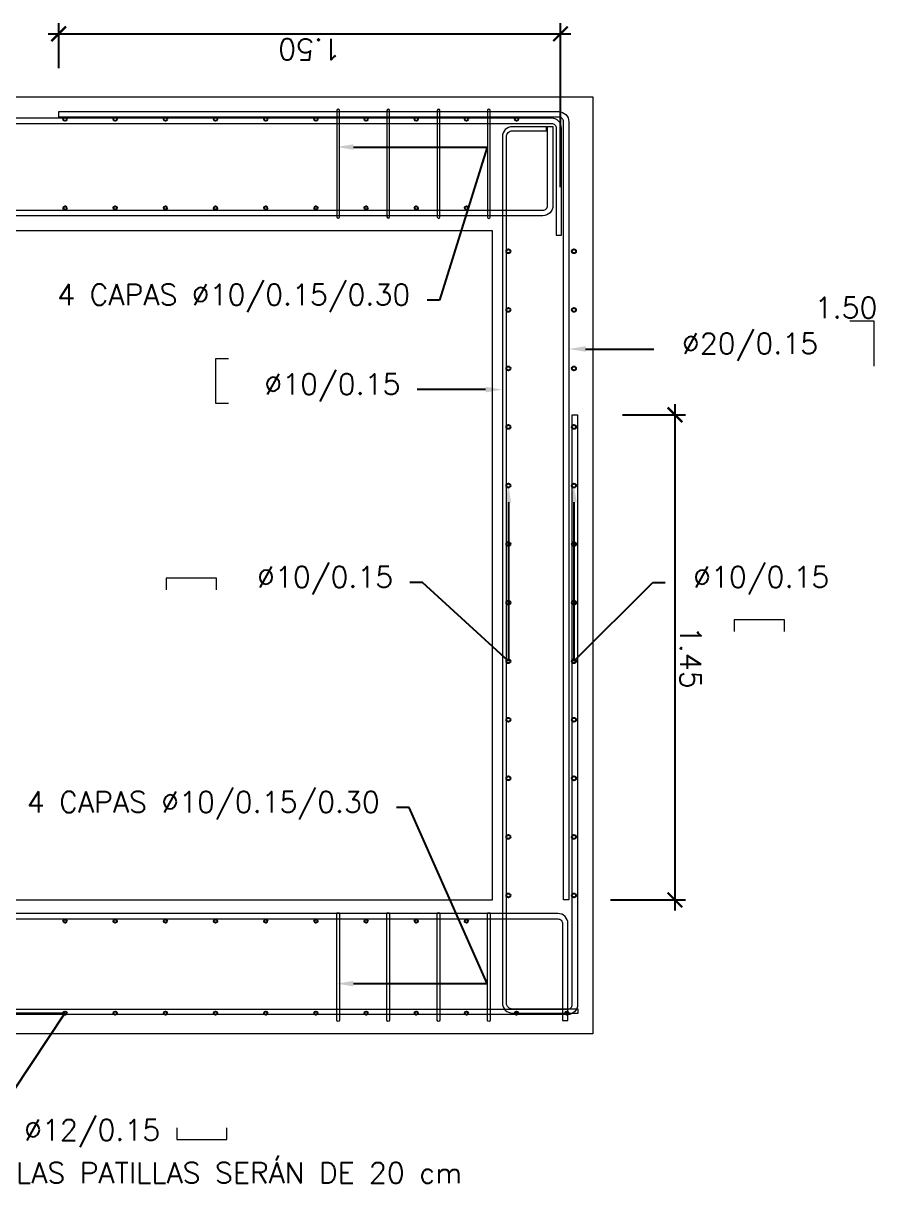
# Model space of a CAD drawing. Header units: metres. Extents: x 1291 to 1536, y 1774 to 1932.
# Drawn here: x 1360.815 to 1363.36, y 1789.729 to 1793.214 of the extents above; entities that cross this region are included whole.
import ezdxf
from ezdxf import colors
from ezdxf.entities.mleader import LeaderData, LeaderLine
from ezdxf.math import Vec2, Vec3

# ---------------------------------------------------------------- set-up
doc = ezdxf.new("R2010")
doc.units = ezdxf.units.M
doc.layers.add('Des', color=4, linetype='Continuous', lineweight=20)
doc.layers.add('YPSOM_ARMADURAS', color=164, linetype='Continuous')
doc.styles.add('YPSOM-TEXTO', font='romans.shx')
doc.styles.add('YPSOM_25', font='romans.shx', dxfattribs={"height": 0.0625})
doc.dimstyles.new('YPSOM_25', dxfattribs={"dimscale": 0.025, "dimtxt": 2.5, "dimasz": 1.75, "dimexe": 1.25, "dimexo": 5, "dimtad": 1, "dimzin": 1, "dimdsep": 46, "dimtxsty": 'YPSOM-TEXTO', "dimblk": 'ARCHTICK', "dimcen": 0, "dimdle": 1.25, "dimclrd": 1, "dimclre": 9, "dimclrt": 2, "dimadec": 0, "dimazin": 0, "dimtfac": 1, "dimtmove": 0, "dimatfit": 3, "dimfxl": 1, "dimarcsym": 0})

# ---------------------------------------------------------------- blocks, each defined once
blk = doc.blocks.new('*U142')
at = {"layer": 'YPSOM_ARMADURAS'}
blk.add_circle((0, 0), 0.005, dxfattribs=at)
blk = doc.blocks.new('*U143')
at = {"layer": 'Des', "color": 0, "linetype": 'ByBlock', "lineweight": -2, "transparency": 16777216}
for p in [(-13.4994, -7.8184), (-13.6292, -7.8936), (-13.759, -7.9688), (-13.8888, -8.0439), (-14.0186, -8.1191), (-14.1484, -8.1943), (-14.2782, -8.2695), (-14.408, -8.3446), (-14.5378, -8.4198)]:
    blk.add_blockref('*U142', p, dxfattribs=at)
blk = doc.blocks.new('*U138')
at = {"layer": 'YPSOM_ARMADURAS'}
blk.add_circle((0, 0), 0.005, dxfattribs=at)
blk = doc.blocks.new('*U139')
at = {"layer": 'Des', "color": 0, "linetype": 'ByBlock', "lineweight": -2, "transparency": 16777216}
for p in [(-13.4994, -7.8184), (-13.6292, -7.8936), (-13.759, -7.9688), (-13.8888, -8.0439), (-14.0186, -8.1191), (-14.1484, -8.1943), (-14.2782, -8.2695), (-14.408, -8.3446), (-14.5378, -8.4198), (-14.6676, -8.495), (-14.7974, -8.5702)]:
    blk.add_blockref('*U138', p, dxfattribs=at)
blk = doc.blocks.new('*U140')
at = {"layer": 'YPSOM_ARMADURAS'}
blk.add_circle((0, 0), 0.005, dxfattribs=at)
blk = doc.blocks.new('*U141')
at = {"layer": 'Des', "color": 0, "linetype": 'ByBlock', "lineweight": -2, "transparency": 16777216}
for p in [(-13.4994, -7.8184), (-13.6292, -7.8936), (-13.759, -7.9688), (-13.8888, -8.0439), (-14.0186, -8.1191), (-14.1484, -8.1943), (-14.2782, -8.2695), (-14.408, -8.3446), (-14.5378, -8.4198), (-14.6676, -8.495)]:
    blk.add_blockref('*U140', p, dxfattribs=at)
blk = doc.blocks.new('*U210')
at = {"layer": 'YPSOM_ARMADURAS'}
blk.add_circle((0, 0), 0.005, dxfattribs=at)
blk = doc.blocks.new('*U211')
at = {"layer": 'Des', "color": 0, "linetype": 'ByBlock', "lineweight": -2, "transparency": 16777216}
for p in [(-13.4994, -7.8184), (-13.6292, -7.8936), (-13.759, -7.9688), (-13.8888, -8.0439), (-14.0186, -8.1191), (-14.1484, -8.1943), (-14.2782, -8.2695), (-14.408, -8.3446), (-14.5378, -8.4198)]:
    blk.add_blockref('*U210', p, dxfattribs=at)
blk = doc.blocks.new('*U144')
at = {"layer": 'YPSOM_ARMADURAS'}
blk.add_circle((0, 0), 0.006, dxfattribs=at)
blk = doc.blocks.new('*U145')
at = {"layer": 'Des', "color": 0, "linetype": 'ByBlock', "lineweight": -2, "transparency": 16777216}
for p in [(0, 0), (0.0877, -0.1514), (0.1754, -0.3029), (0.2631, -0.4543), (0.3508, -0.6057), (0.4385, -0.7572), (0.5262, -0.9086), (0.6139, -1.06), (0.7017, -1.2115), (0.7894, -1.3629), (0.8771, -1.5144), (0.9648, -1.6658)]:
    blk.add_blockref('*U144', p, dxfattribs=at)
blk = doc.blocks.new('*U146')
at = {"layer": 'YPSOM_ARMADURAS'}
blk.add_circle((0, 0), 0.006, dxfattribs=at)
blk = doc.blocks.new('*U147')
at = {"layer": 'Des', "color": 0, "linetype": 'ByBlock', "lineweight": -2, "transparency": 16777216}
for p in [(0, 0), (0.0877, -0.1514), (0.1754, -0.3029), (0.2631, -0.4543), (0.3508, -0.6057), (0.4385, -0.7572), (0.5262, -0.9086), (0.6139, -1.06), (0.7017, -1.2115), (0.7894, -1.3629), (0.8771, -1.5144), (0.9648, -1.6658)]:
    blk.add_blockref('*U146', p, dxfattribs=at)
blk = doc.blocks.new('_ArchTick')
at = {"color": 0, "linetype": 'ByBlock', "const_width": 0.15}
blk.add_lwpolyline([(-0.5, -0.5), (0.5, 0.5)], dxfattribs=at)
blk = doc.blocks.new('*D212')
at = {"layer": 'Defpoints', "color": 0, "transparency": 16777216}
for p in [(1362.4204, 1793.183), (1360.9204, 1792.9556), (1362.4204, 1792.5995)]:
    blk.add_point(p, dxfattribs=at)
at = {"layer": 'Des', "color": 9, "lineweight": -2, "transparency": 16777216}
for p, q in [((1360.9204, 1793.0806), (1360.9204, 1793.2143)), ((1362.4204, 1792.7245), (1362.4204, 1793.2143))]:
    blk.add_line(p, q, dxfattribs=at)
at = {"layer": 'Des', "color": 1, "lineweight": -2, "transparency": 16777216}
blk.add_line((1360.8892, 1793.183), (1362.4517, 1793.183), dxfattribs=at)
at = {"layer": 'Des', "color": 1, "lineweight": -2, "transparency": 16777216, "xscale": 0.04375, "yscale": 0.04375, "zscale": 0.04375, "rotation": 180}
blk.add_blockref('_ArchTick', (1360.9204, 1793.183), dxfattribs=at)
at = {"layer": 'Des', "color": 1, "lineweight": -2, "transparency": 16777216, "xscale": 0.04375, "yscale": 0.04375, "zscale": 0.04375}
blk.add_blockref('_ArchTick', (1362.4204, 1793.183), dxfattribs=at)
at = {"layer": 'Des', "color": 2, "transparency": 16777216, "insert": (1361.6704, 1793.1362), "char_height": 0.0625, "attachment_point": 5, "rotation": 180, "style": 'YPSOM-TEXTO'}
blk.add_mtext('1.50', dxfattribs=at)
blk = doc.blocks.new('*D214')
at = {"layer": 'Defpoints', "color": 0, "transparency": 16777216}
for p in [(1362.4805, 1792.0445), (1362.4453, 1790.5945), (1362.7628, 1790.5945)]:
    blk.add_point(p, dxfattribs=at)
at = {"layer": 'Des', "color": 1, "lineweight": -2, "transparency": 16777216}
blk.add_line((1362.7628, 1792.0757), (1362.7628, 1790.5632), dxfattribs=at)
at = {"layer": 'Des', "color": 9, "lineweight": -2, "transparency": 16777216}
for p, q in [((1362.6055, 1792.0445), (1362.7941, 1792.0445)), ((1362.5703, 1790.5945), (1362.7941, 1790.5945))]:
    blk.add_line(p, q, dxfattribs=at)
at = {"layer": 'Des', "color": 1, "lineweight": -2, "transparency": 16777216, "xscale": 0.04375, "yscale": 0.04375, "zscale": 0.04375}
for p, rotation in [((1362.7628, 1792.0445), 90), ((1362.7628, 1790.5945), 270)]:
    blk.add_blockref('_ArchTick', p, dxfattribs=dict(at, rotation=rotation))
at = {"layer": 'Des', "color": 2, "transparency": 16777216, "insert": (1362.8097, 1791.3195), "char_height": 0.0625, "attachment_point": 5, "rotation": 270, "style": 'YPSOM-TEXTO'}
blk.add_mtext('1.45', dxfattribs=at)
blk = doc.blocks.new('*U196')
at = {"layer": 'YPSOM_ARMADURAS'}
blk.add_circle((0, 0), 0.005, dxfattribs=at)
blk = doc.blocks.new('*U197')
at = {"layer": 'Des', "color": 0, "linetype": 'ByBlock', "lineweight": -2, "transparency": 16777216}
for p in [(-13.4994, -7.8184), (-13.6292, -7.8936), (-13.759, -7.9688), (-13.8888, -8.0439), (-14.0186, -8.1191), (-14.1484, -8.1943), (-14.2782, -8.2695), (-14.408, -8.3446), (-14.5378, -8.4198)]:
    blk.add_blockref('*U196', p, dxfattribs=at)
blk = doc.blocks.new('*U188')
at = {"layer": 'YPSOM_ARMADURAS'}
blk.add_circle((0, 0), 0.005, dxfattribs=at)
blk = doc.blocks.new('*U189')
at = {"layer": 'Des', "color": 0, "linetype": 'ByBlock', "lineweight": -2, "transparency": 16777216}
for p in [(-13.4994, -7.8184), (-13.6292, -7.8936), (-13.759, -7.9688), (-13.8888, -8.0439), (-14.0186, -8.1191), (-14.1484, -8.1943), (-14.2782, -8.2695), (-14.408, -8.3446), (-14.5378, -8.4198), (-14.6676, -8.495), (-14.7974, -8.5702)]:
    blk.add_blockref('*U188', p, dxfattribs=at)
blk = doc.blocks.new('*U194')
at = {"layer": 'YPSOM_ARMADURAS'}
blk.add_circle((0, 0), 0.005, dxfattribs=at)
blk = doc.blocks.new('*U195')
at = {"layer": 'Des', "color": 0, "linetype": 'ByBlock', "lineweight": -2, "transparency": 16777216}
for p in [(-13.4994, -7.8184), (-13.6292, -7.8936), (-13.759, -7.9688), (-13.8888, -8.0439), (-14.0186, -8.1191), (-14.1484, -8.1943), (-14.2782, -8.2695), (-14.408, -8.3446), (-14.5378, -8.4198), (-14.6676, -8.495)]:
    blk.add_blockref('*U194', p, dxfattribs=at)
blk = doc.blocks.new('*U192')
at = {"layer": 'YPSOM_ARMADURAS'}
blk.add_circle((0, 0), 0.005, dxfattribs=at)
blk = doc.blocks.new('*U193')
at = {"layer": 'Des', "color": 0, "linetype": 'ByBlock', "lineweight": -2, "transparency": 16777216}
for p in [(-13.4994, -7.8184), (-13.6292, -7.8936), (-13.759, -7.9688), (-13.8888, -8.0439), (-14.0186, -8.1191), (-14.1484, -8.1943), (-14.2782, -8.2695), (-14.408, -8.3446), (-14.5378, -8.4198)]:
    blk.add_blockref('*U192', p, dxfattribs=at)
blk = doc.blocks.new('*U198')
at = {"layer": 'YPSOM_ARMADURAS'}
blk.add_circle((0, 0), 0.006, dxfattribs=at)
blk = doc.blocks.new('*U199')
at = {"layer": 'Des', "color": 0, "linetype": 'ByBlock', "lineweight": -2, "transparency": 16777216}
for p in [(0, 0), (0.0877, -0.1514), (0.1754, -0.3029), (0.2631, -0.4543), (0.3508, -0.6057), (0.4385, -0.7572), (0.5262, -0.9086), (0.6139, -1.06), (0.7017, -1.2115), (0.7894, -1.3629), (0.8771, -1.5144), (0.9648, -1.6658)]:
    blk.add_blockref('*U198', p, dxfattribs=at)
blk = doc.blocks.new('*U200')
at = {"layer": 'YPSOM_ARMADURAS'}
blk.add_circle((0, 0), 0.006, dxfattribs=at)
blk = doc.blocks.new('*U201')
at = {"layer": 'Des', "color": 0, "linetype": 'ByBlock', "lineweight": -2, "transparency": 16777216}
for p in [(0, 0), (0.0877, -0.1514), (0.1754, -0.3029), (0.2631, -0.4543), (0.3508, -0.6057), (0.4385, -0.7572), (0.5262, -0.9086), (0.6139, -1.06), (0.7017, -1.2115), (0.7894, -1.3629), (0.8771, -1.5144), (0.9648, -1.6658)]:
    blk.add_blockref('*U200', p, dxfattribs=at)
blk = doc.blocks.new('*D282')
at = {"layer": 'Defpoints', "color": 0, "transparency": 16777216}
for p in [(1362.4204, 1793.183), (1360.9204, 1792.9556), (1362.4204, 1792.5995)]:
    blk.add_point(p, dxfattribs=at)
at = {"layer": 'Des', "color": 9, "lineweight": -2, "transparency": 16777216}
for p, q in [((1360.9204, 1793.0806), (1360.9204, 1793.2143)), ((1362.4204, 1792.7245), (1362.4204, 1793.2143))]:
    blk.add_line(p, q, dxfattribs=at)
at = {"layer": 'Des', "color": 1, "lineweight": -2, "transparency": 16777216}
blk.add_line((1360.8892, 1793.183), (1362.4517, 1793.183), dxfattribs=at)
at = {"layer": 'Des', "color": 1, "lineweight": -2, "transparency": 16777216, "xscale": 0.04375, "yscale": 0.04375, "zscale": 0.04375, "rotation": 180}
blk.add_blockref('_ArchTick', (1360.9204, 1793.183), dxfattribs=at)
at = {"layer": 'Des', "color": 1, "lineweight": -2, "transparency": 16777216, "xscale": 0.04375, "yscale": 0.04375, "zscale": 0.04375}
blk.add_blockref('_ArchTick', (1362.4204, 1793.183), dxfattribs=at)
at = {"layer": 'Des', "color": 2, "transparency": 16777216, "insert": (1361.6704, 1793.1362), "char_height": 0.0625, "attachment_point": 5, "rotation": 180, "style": 'YPSOM-TEXTO'}
blk.add_mtext('1.50', dxfattribs=at)
blk = doc.blocks.new('*D284')
at = {"layer": 'Defpoints', "color": 0, "transparency": 16777216}
for p in [(1362.4805, 1792.0445), (1362.4453, 1790.5945), (1362.7628, 1790.5945)]:
    blk.add_point(p, dxfattribs=at)
at = {"layer": 'Des', "color": 1, "lineweight": -2, "transparency": 16777216}
blk.add_line((1362.7628, 1792.0757), (1362.7628, 1790.5632), dxfattribs=at)
at = {"layer": 'Des', "color": 9, "lineweight": -2, "transparency": 16777216}
for p, q in [((1362.6055, 1792.0445), (1362.7941, 1792.0445)), ((1362.5703, 1790.5945), (1362.7941, 1790.5945))]:
    blk.add_line(p, q, dxfattribs=at)
at = {"layer": 'Des', "color": 1, "lineweight": -2, "transparency": 16777216, "xscale": 0.04375, "yscale": 0.04375, "zscale": 0.04375}
for p, rotation in [((1362.7628, 1792.0445), 90), ((1362.7628, 1790.5945), 270)]:
    blk.add_blockref('_ArchTick', p, dxfattribs=dict(at, rotation=rotation))
at = {"layer": 'Des', "color": 2, "transparency": 16777216, "insert": (1362.8097, 1791.3195), "char_height": 0.0625, "attachment_point": 5, "rotation": 270, "style": 'YPSOM-TEXTO'}
blk.add_mtext('1.45', dxfattribs=at)

msp = doc.modelspace()

# ---------------------------------------------------------------- linework, layer by layer
at = {"layer": 'Des', "color": 9, "elevation": 40.44465}
for points in [[(1345.01682, 1792.99446), (1362.51682, 1792.99446), (1362.51682, 1790.19446), (1345.01682, 1790.19446)], [(1345.01682, 1792.99446), (1362.51682, 1792.99446), (1362.51682, 1790.19446), (1345.01682, 1790.19446)], [(1362.21682, 1790.59446), (1362.21682, 1792.59446), (1358.21682, 1792.59446), (1358.21682, 1790.59446)], [(1362.21682, 1790.59446), (1362.21682, 1792.59446), (1358.21682, 1792.59446), (1358.21682, 1790.59446)]]:
    msp.add_lwpolyline(points, close=True, dxfattribs=at)
for points in [[(1361.7597, 1792.63554), (1361.7597, 1792.95354, 1), (1361.7517, 1792.95354), (1361.7517, 1792.63554, 1)], [(1361.7597, 1792.63554), (1361.7597, 1792.95354, 1), (1361.7517, 1792.95354), (1361.7517, 1792.63554, 1)], [(1361.9097, 1792.63554), (1361.9097, 1792.95354, 1), (1361.9017, 1792.95354), (1361.9017, 1792.63554, 1)], [(1361.9097, 1792.63554), (1361.9097, 1792.95354, 1), (1361.9017, 1792.95354), (1361.9017, 1792.63554, 1)], [(1362.06031, 1792.63546), (1362.06031, 1792.95346, 1), (1362.05231, 1792.95346), (1362.05231, 1792.63546, 1)], [(1362.06031, 1792.63546), (1362.06031, 1792.95346, 1), (1362.05231, 1792.95346), (1362.05231, 1792.63546, 1)], [(1362.21031, 1792.63546), (1362.21031, 1792.95346, 1), (1362.20231, 1792.95346), (1362.20231, 1792.63546, 1)], [(1362.21031, 1792.63546), (1362.21031, 1792.95346, 1), (1362.20231, 1792.95346), (1362.20231, 1792.63546, 1)], [(1354.96682, 1792.93079), (1354.96682, 1792.91479), (1362.3935, 1792.91479, -0.4142136), (1362.4075, 1792.90079), (1362.4075, 1792.58079), (1362.4235, 1792.58079), (1362.4235, 1792.90079, 0.4142136), (1362.3935, 1792.93079)], [(1354.96682, 1792.93079), (1354.96682, 1792.91479), (1362.3935, 1792.91479, -0.4142136), (1362.4075, 1792.90079), (1362.4075, 1792.58079), (1362.4235, 1792.58079), (1362.4235, 1792.90079, 0.4142136), (1362.3935, 1792.93079)], [(1362.42933, 1790.59446), (1362.42933, 1792.92029, 0.4142136), (1362.41533, 1792.93429), (1360.92042, 1792.93429), (1360.92042, 1792.95029), (1362.41533, 1792.95029, -0.4142136), (1362.44533, 1792.92029), (1362.44533, 1790.59446)], [(1362.42933, 1790.59446), (1362.42933, 1792.92029, 0.4142136), (1362.41533, 1792.93429), (1360.92042, 1792.93429), (1360.92042, 1792.95029), (1362.41533, 1792.95029, -0.4142136), (1362.44533, 1792.92029), (1362.44533, 1790.59446)], [(1362.39802, 1792.90563), (1362.39802, 1792.66946, -0.4142136), (1362.36802, 1792.63946), (1345.14021, 1792.63946, -0.4142136), (1345.11021, 1792.66946), (1345.11021, 1792.89621), (1345.12621, 1792.89621), (1345.12621, 1792.66946, 0.4142136), (1345.14021, 1792.65546), (1362.36802, 1792.65546, 0.4142136), (1362.38202, 1792.66946), (1362.38202, 1792.90563)], [(1362.39802, 1792.90563), (1362.39802, 1792.66946, -0.4142136), (1362.36802, 1792.63946), (1345.14021, 1792.63946, -0.4142136), (1345.11021, 1792.66946), (1345.11021, 1792.89621), (1345.12621, 1792.89621), (1345.12621, 1792.66946, 0.4142136), (1345.14021, 1792.65546), (1362.36802, 1792.65546, 0.4142136), (1362.38202, 1792.66946), (1362.38202, 1792.90563)], [(1362.47369, 1790.26847), (1362.27682, 1790.26847, -0.4142136), (1362.25882, 1790.28647), (1362.25882, 1792.8753, -0.4142136), (1362.27682, 1792.8933), (1362.37901, 1792.8933), (1362.37901, 1792.9053), (1362.27682, 1792.9053, 0.4142136), (1362.24682, 1792.8753), (1362.24682, 1790.28647, 0.4142136), (1362.27682, 1790.25647), (1362.47369, 1790.25647)], [(1362.47369, 1790.26847), (1362.27682, 1790.26847, -0.4142136), (1362.25882, 1790.28647), (1362.25882, 1792.8753, -0.4142136), (1362.27682, 1792.8933), (1362.37901, 1792.8933), (1362.37901, 1792.9053), (1362.27682, 1792.9053, 0.4142136), (1362.24682, 1792.8753), (1362.24682, 1790.28647, 0.4142136), (1362.27682, 1790.25647), (1362.47369, 1790.25647)], [(1350.89182, 1790.25187), (1350.89182, 1790.26787), (1362.44182, 1790.26787, 0.4142136), (1362.45582, 1790.28187), (1362.45582, 1792.04446), (1362.47182, 1792.04446), (1362.47182, 1790.28187, -0.4142136), (1362.44182, 1790.25187)], [(1350.89182, 1790.25187), (1350.89182, 1790.26787), (1362.44182, 1790.26787, 0.4142136), (1362.45582, 1790.28187), (1362.45582, 1792.04446), (1362.47182, 1792.04446), (1362.47182, 1790.28187, -0.4142136), (1362.44182, 1790.25187)], [(1362.44285, 1790.23419), (1362.44285, 1790.52378, 0.4142136), (1362.41285, 1790.55378), (1345.11544, 1790.55378, 0.4142136), (1345.08544, 1790.52378), (1345.08544, 1790.23498), (1345.10144, 1790.23498), (1345.10144, 1790.52378, -0.4142136), (1345.11544, 1790.53778), (1362.41285, 1790.53778, -0.4142136), (1362.42685, 1790.52378), (1362.42685, 1790.23419)], [(1362.44285, 1790.23419), (1362.44285, 1790.52378, 0.4142136), (1362.41285, 1790.55378), (1345.11544, 1790.55378, 0.4142136), (1345.08544, 1790.52378), (1345.08544, 1790.23498), (1345.10144, 1790.23498), (1345.10144, 1790.52378, -0.4142136), (1345.11544, 1790.53778), (1362.41285, 1790.53778, -0.4142136), (1362.42685, 1790.52378), (1362.42685, 1790.23419)], [(1361.7597, 1790.55338), (1361.7597, 1790.23538, -1), (1361.7517, 1790.23538), (1361.7517, 1790.55338, -1)], [(1361.7597, 1790.55338), (1361.7597, 1790.23538, -1), (1361.7517, 1790.23538), (1361.7517, 1790.55338, -1)], [(1361.9097, 1790.55338), (1361.9097, 1790.23538, -1), (1361.9017, 1790.23538), (1361.9017, 1790.55338, -1)], [(1361.9097, 1790.55338), (1361.9097, 1790.23538, -1), (1361.9017, 1790.23538), (1361.9017, 1790.55338, -1)], [(1362.06031, 1790.55346), (1362.06031, 1790.23546, -1), (1362.05231, 1790.23546), (1362.05231, 1790.55346, -1)], [(1362.06031, 1790.55346), (1362.06031, 1790.23546, -1), (1362.05231, 1790.23546), (1362.05231, 1790.55346, -1)], [(1362.21031, 1790.55346), (1362.21031, 1790.23546, -1), (1362.20231, 1790.23546), (1362.20231, 1790.55346, -1)], [(1362.21031, 1790.55346), (1362.21031, 1790.23546, -1), (1362.20231, 1790.23546), (1362.20231, 1790.55346, -1)]]:
    msp.add_lwpolyline(points, format="xyb", close=True, dxfattribs=at)
at = {"layer": 'Des', "color": 9, "elevation": 76.49915}
for points in [[(1363.3588, 1792.19019), (1363.3588, 1792.19019), (1363.3588, 1792.32447), (1363.28523, 1792.32447)], [(1363.3588, 1792.19019), (1363.3588, 1792.19019), (1363.3588, 1792.32447), (1363.28523, 1792.32447)], [(1361.42797, 1792.07812), (1361.39013, 1792.07812), (1361.39013, 1792.2124), (1361.42797, 1792.2124)], [(1361.42797, 1792.07812), (1361.39013, 1792.07812), (1361.39013, 1792.2124), (1361.42797, 1792.2124)], [(1361.39166, 1791.52161), (1361.39166, 1791.55661), (1361.24166, 1791.55661), (1361.24166, 1791.52161)], [(1361.39166, 1791.52161), (1361.39166, 1791.55661), (1361.24166, 1791.55661), (1361.24166, 1791.52161)], [(1363.09011, 1791.39645), (1363.09011, 1791.43145), (1362.94011, 1791.43145), (1362.94011, 1791.39645)], [(1363.09011, 1791.39645), (1363.09011, 1791.43145), (1362.94011, 1791.43145), (1362.94011, 1791.39645)], [(1361.27325, 1789.91342), (1361.27325, 1789.87842), (1361.42325, 1789.87842), (1361.42325, 1789.91342)], [(1361.27325, 1789.91342), (1361.27325, 1789.87842), (1361.42325, 1789.87842), (1361.42325, 1789.91342)]]:
    msp.add_lwpolyline(points, dxfattribs=at)

# ---------------------------------------------------------------- block references
at = {"layer": 'Des', "color": 9, "rotation": 149.9219293539946}
for name, p in [('*U141', (1345.33915, 1792.92789, 40.44465)), ('*U195', (1345.33915, 1792.92789, 40.44465)), ('*U211', (1345.33915, 1792.66242, 40.44465)), ('*U193', (1345.33915, 1792.66242, 40.44465)), ('*U143', (1345.33915, 1790.53146, 40.44465)), ('*U197', (1345.33915, 1790.53146, 40.44465)), ('*U139', (1345.33915, 1790.25646, 40.44465)), ('*U189', (1345.33915, 1790.25646, 40.44465)), ('*U145', (1362.26482, 1790.60793, 40.44465)), ('*U199', (1362.26482, 1790.60793, 40.44465)), ('*U147', (1362.46082, 1790.60792, 40.44465)), ('*U201', (1362.46082, 1790.60792, 40.44465))]:
    msp.add_blockref(name, p, dxfattribs=at)

# ---------------------------------------------------------------- texts
at = {"layer": 'Des', "color": 9, "char_height": 0.0625, "rotation": 0, "style": 'YPSOM_25'}
for s, width, insert, attachment_point in [('1.50', 0.1366613, (1363.36794, 1792.39557, 40.44465), 3), ('1.50', 0.1366613, (1363.36794, 1792.39557, 40.44465), 3), ('SALVO INDICACIÓN EN CONTRA, LAS PATILLAS SERÁN DE 20 cm', 3.7069424, (1359.45063, 1789.81017, 40.44465), 1), ('SALVO INDICACIÓN EN CONTRA, LAS PATILLAS SERÁN DE 20 cm', 3.7069424, (1359.45063, 1789.81017, 40.44465), 1)]:
    msp.add_mtext_dynamic_manual_height_columns(s, width=width, gutter_width=0.1875, heights=[0], dxfattribs=dict(at, insert=insert, attachment_point=attachment_point))

# ---------------------------------------------------------------- dimensions: what is measured, and where the dimension line sits
at = {"layer": 'Des', "color": 9}
for picture in ['*D212', '*D282']:
    dim = msp.add_linear_dim(base=(1362.42042, 1793.18303, 40.44465), p1=(1360.92042, 1792.95558, 40.44465), p2=(1362.42042, 1792.59946, 40.44465), dimstyle='YPSOM_25', dxfattribs=at)
    dim.commit()
    dim.dimension.update_dxf_attribs({"geometry": picture, "text_midpoint": (1361.67042, 1793.13616, 40.44465)})
for picture in ['*D214', '*D284']:
    dim = msp.add_linear_dim(base=(1362.76282, 1790.59446, 40.44465), p1=(1362.48055, 1792.04446, 40.44465), p2=(1362.44533, 1790.59446, 40.44465), angle=90, dimstyle='YPSOM_25', dxfattribs=at)
    dim.commit()
    dim.dimension.update_dxf_attribs({"geometry": picture, "text_midpoint": (1362.80969, 1791.31946, 40.44465)})

# ---------------------------------------------------------------- leaders
ml = msp.add_multileader_mtext('Standard', dxfattribs=at)
ml.set_content('4 CAPAS Ø10/0.15/0.30', color=2, style='YPSOM-TEXTO')
ml.set_leader_properties(color=1)
ml.build(insert=Vec2(0, 0))
ml.multileader.update_dxf_attribs({"text_left_attachment_type": 2, "text_right_attachment_type": 2, "dogleg_length": 1.5, "arrow_head_size": 0.05, "scale": 0.025})
ctx = ml.context
ctx.base_point, ctx.scale, ctx.char_height, ctx.arrow_head_size, ctx.landing_gap_size, ctx.plane_origin, ctx.plane_x_axis, ctx.plane_y_axis = Vec3(1360.73105, 1792.38722, 40.44465), 0.025, 0.0625, 0.05, 0.05, Vec3(1362.2017, 1792.74454, 40.44465), Vec3(1, 0, 0), Vec3(0, 1, 0)
ctx.left_attachment, ctx.right_attachment, ctx.text_align_type = 2, 2, 2
notes = []
notes.append((ctx, [(1, (1, 1, 0), (1362.05903, 1792.38722, 40.44465), (-1, 0, 0), 0.0375, [(5, [(1361.7517, 1792.84454, 40.44465), (1361.9017, 1792.84454, 40.44465), (1362.0517, 1792.84454, 40.44465), (1362.2017, 1792.84454, 40.44465)], 0, [])])]))
ctx.mtext.insert, ctx.mtext.text_direction, ctx.mtext.alignment, ctx.mtext.flow_direction = Vec3(1361.97153, 1792.43483, 40.44465), Vec3(1, 0, 0), 3, 5
ml = msp.add_multileader_mtext('Standard', dxfattribs=at)
ml.set_content('4 CAPAS Ø10/0.15/0.30', color=2, style='YPSOM-TEXTO')
ml.set_leader_properties(color=1)
ml.build(insert=Vec2(0, 0))
ml.multileader.update_dxf_attribs({"text_left_attachment_type": 2, "text_right_attachment_type": 2, "dogleg_length": 1.5, "arrow_head_size": 0.05, "scale": 0.025})
ctx = ml.context
ctx.base_point, ctx.scale, ctx.char_height, ctx.arrow_head_size, ctx.landing_gap_size, ctx.plane_origin, ctx.plane_x_axis, ctx.plane_y_axis = Vec3(1360.73105, 1792.38722, 40.44465), 0.025, 0.0625, 0.05, 0.05, Vec3(1362.2017, 1792.74454, 40.44465), Vec3(1, 0, 0), Vec3(0, 1, 0)
ctx.left_attachment, ctx.right_attachment, ctx.text_align_type = 2, 2, 2
notes.append((ctx, [(1, (1, 1, 0), (1362.05903, 1792.38722, 40.44465), (-1, 0, 0), 0.0375, [(5, [(1361.7517, 1792.84454, 40.44465), (1361.9017, 1792.84454, 40.44465), (1362.0517, 1792.84454, 40.44465), (1362.2017, 1792.84454, 40.44465)], 0, [])])]))
ctx.mtext.insert, ctx.mtext.text_direction, ctx.mtext.alignment, ctx.mtext.flow_direction = Vec3(1361.97153, 1792.43483, 40.44465), Vec3(1, 0, 0), 3, 5
ml = msp.add_multileader_mtext('Standard', dxfattribs=at)
ml.set_content('Ø20/0.15', color=2, style='YPSOM-TEXTO')
ml.set_leader_properties(color=1)
ml.build(insert=Vec2(0, 0))
ml.multileader.update_dxf_attribs({"text_left_attachment_type": 2, "text_right_attachment_type": 2, "dogleg_length": 1.5, "arrow_head_size": 0.05, "scale": 0.025})
ctx = ml.context
ctx.base_point, ctx.scale, ctx.char_height, ctx.arrow_head_size, ctx.landing_gap_size, ctx.plane_origin, ctx.plane_x_axis, ctx.plane_y_axis = Vec3(1362.70012, 1792.24099, 40.44465), 0.025, 0.0625, 0.05, 0.05, Vec3(1362.44533, 1792.24099, 40.44465), Vec3(1, 0, 0), Vec3(0, 1, 0)
ctx.left_attachment, ctx.right_attachment, ctx.text_align_type = 2, 2, 2
notes.append((ctx, [(0, (1, 1, 0), (1362.66262, 1792.24099, 40.44465), (1, 0, 0), 0.0375, [(0, [(1362.44533, 1792.24099, 40.44465)], 0, [])])]))
ctx.mtext.insert, ctx.mtext.text_direction, ctx.mtext.rotation, ctx.mtext.alignment, ctx.mtext.flow_direction = Vec3(1363.1906, 1792.28861, 40.44465), Vec3(1, 0, 0), 6.2831853, 3, 5
ml = msp.add_multileader_mtext('Standard', dxfattribs=at)
ml.set_content('Ø20/0.15', color=2, style='YPSOM-TEXTO')
ml.set_leader_properties(color=1)
ml.build(insert=Vec2(0, 0))
ml.multileader.update_dxf_attribs({"text_left_attachment_type": 2, "text_right_attachment_type": 2, "dogleg_length": 1.5, "arrow_head_size": 0.05, "scale": 0.025})
ctx = ml.context
ctx.base_point, ctx.scale, ctx.char_height, ctx.arrow_head_size, ctx.landing_gap_size, ctx.plane_origin, ctx.plane_x_axis, ctx.plane_y_axis = Vec3(1362.70012, 1792.24099, 40.44465), 0.025, 0.0625, 0.05, 0.05, Vec3(1362.44533, 1792.24099, 40.44465), Vec3(1, 0, 0), Vec3(0, 1, 0)
ctx.left_attachment, ctx.right_attachment, ctx.text_align_type = 2, 2, 2
notes.append((ctx, [(0, (1, 1, 0), (1362.66262, 1792.24099, 40.44465), (1, 0, 0), 0.0375, [(0, [(1362.44533, 1792.24099, 40.44465)], 0, [])])]))
ctx.mtext.insert, ctx.mtext.text_direction, ctx.mtext.rotation, ctx.mtext.alignment, ctx.mtext.flow_direction = Vec3(1363.1906, 1792.28861, 40.44465), Vec3(1, 0, 0), 6.2831853, 3, 5
ml = msp.add_multileader_mtext('Standard', dxfattribs=at)
ml.set_content('Ø10/0.15', color=2, style='YPSOM-TEXTO')
ml.set_leader_properties(color=1)
ml.build(insert=Vec2(0, 0))
ml.multileader.update_dxf_attribs({"text_left_attachment_type": 2, "text_right_attachment_type": 2, "dogleg_length": 1.5, "arrow_head_size": 0.05, "scale": 0.025})
ctx = ml.context
ctx.base_point, ctx.scale, ctx.char_height, ctx.arrow_head_size, ctx.landing_gap_size, ctx.plane_origin, ctx.plane_x_axis, ctx.plane_y_axis = Vec3(1361.45154, 1792.11964, 40.44465), 0.025, 0.0625, 0.05, 0.05, Vec3(1362.24682, 1792.11964, 40.44465), Vec3(1, 0, 0), Vec3(0, 1, 0)
ctx.left_attachment, ctx.right_attachment, ctx.text_align_type = 2, 2, 2
notes.append((ctx, [(0, (1, 1, 0), (1362.02952, 1792.11964, 40.44465), (-1, 0, 0), 0.0375, [(0, [(1362.24682, 1792.11964, 40.44465)], 0, [])])]))
ctx.mtext.insert, ctx.mtext.text_direction, ctx.mtext.rotation, ctx.mtext.alignment, ctx.mtext.flow_direction = Vec3(1361.94202, 1792.16725, 40.44465), Vec3(1, 0, 0), 6.2831853, 3, 5
ml = msp.add_multileader_mtext('Standard', dxfattribs=at)
ml.set_content('Ø10/0.15', color=2, style='YPSOM-TEXTO')
ml.set_leader_properties(color=1)
ml.build(insert=Vec2(0, 0))
ml.multileader.update_dxf_attribs({"text_left_attachment_type": 2, "text_right_attachment_type": 2, "dogleg_length": 1.5, "arrow_head_size": 0.05, "scale": 0.025})
ctx = ml.context
ctx.base_point, ctx.scale, ctx.char_height, ctx.arrow_head_size, ctx.landing_gap_size, ctx.plane_origin, ctx.plane_x_axis, ctx.plane_y_axis = Vec3(1361.45154, 1792.11964, 40.44465), 0.025, 0.0625, 0.05, 0.05, Vec3(1362.24682, 1792.11964, 40.44465), Vec3(1, 0, 0), Vec3(0, 1, 0)
ctx.left_attachment, ctx.right_attachment, ctx.text_align_type = 2, 2, 2
notes.append((ctx, [(0, (1, 1, 0), (1362.02952, 1792.11964, 40.44465), (-1, 0, 0), 0.0375, [(0, [(1362.24682, 1792.11964, 40.44465)], 0, [])])]))
ctx.mtext.insert, ctx.mtext.text_direction, ctx.mtext.rotation, ctx.mtext.alignment, ctx.mtext.flow_direction = Vec3(1361.94202, 1792.16725, 40.44465), Vec3(1, 0, 0), 6.2831853, 3, 5
ml = msp.add_multileader_mtext('Standard', dxfattribs=at)
ml.set_content('Ø10/0.15', color=2, style='YPSOM-TEXTO')
ml.set_leader_properties(color=1)
ml.build(insert=Vec2(0, 0))
ml.multileader.update_dxf_attribs({"text_left_attachment_type": 2, "text_right_attachment_type": 2, "dogleg_length": 1.5, "arrow_head_size": 0.05, "scale": 0.025})
ctx = ml.context
ctx.base_point, ctx.scale, ctx.char_height, ctx.arrow_head_size, ctx.landing_gap_size, ctx.plane_origin, ctx.plane_x_axis, ctx.plane_y_axis = Vec3(1361.42985, 1791.54293, 40.44465), 0.025, 0.0625, 0.05, 0.05, Vec3(1362.26482, 1791.83293, 40.44465), Vec3(1, 0, 0), Vec3(0, 1, 0)
ctx.left_attachment, ctx.right_attachment, ctx.text_align_type = 2, 2, 2
notes.append((ctx, [(0, (1, 1, 0), (1362.00783, 1791.54293, 40.44465), (-1, 0, 0), 0.0375, [(1, [(1362.26482, 1791.83293, 40.44465), (1362.26482, 1791.30793, 40.44465)], 0, [])])]))
ctx.mtext.insert, ctx.mtext.text_direction, ctx.mtext.rotation, ctx.mtext.alignment, ctx.mtext.flow_direction = Vec3(1361.92033, 1791.59055, 40.44465), Vec3(1, 0, 0), 6.2831853, 3, 5
ml = msp.add_multileader_mtext('Standard', dxfattribs=at)
ml.set_content('Ø10/0.15', color=2, style='YPSOM-TEXTO')
ml.set_leader_properties(color=1)
ml.build(insert=Vec2(0, 0))
ml.multileader.update_dxf_attribs({"text_left_attachment_type": 2, "text_right_attachment_type": 2, "dogleg_length": 1.5, "arrow_head_size": 0.05, "scale": 0.025})
ctx = ml.context
ctx.base_point, ctx.scale, ctx.char_height, ctx.arrow_head_size, ctx.landing_gap_size, ctx.plane_origin, ctx.plane_x_axis, ctx.plane_y_axis = Vec3(1361.42985, 1791.54293, 40.44465), 0.025, 0.0625, 0.05, 0.05, Vec3(1362.26482, 1791.83293, 40.44465), Vec3(1, 0, 0), Vec3(0, 1, 0)
ctx.left_attachment, ctx.right_attachment, ctx.text_align_type = 2, 2, 2
notes.append((ctx, [(0, (1, 1, 0), (1362.00783, 1791.54293, 40.44465), (-1, 0, 0), 0.0375, [(1, [(1362.26482, 1791.83293, 40.44465), (1362.26482, 1791.30793, 40.44465)], 0, [])])]))
ctx.mtext.insert, ctx.mtext.text_direction, ctx.mtext.rotation, ctx.mtext.alignment, ctx.mtext.flow_direction = Vec3(1361.92033, 1791.59055, 40.44465), Vec3(1, 0, 0), 6.2831853, 3, 5
ml = msp.add_multileader_mtext('Standard', dxfattribs=at)
ml.set_content('Ø10/0.15', color=2, style='YPSOM-TEXTO')
ml.set_leader_properties(color=1)
ml.build(insert=Vec2(0, 0))
ml.multileader.update_dxf_attribs({"text_left_attachment_type": 2, "text_right_attachment_type": 2, "dogleg_length": 1.5, "arrow_head_size": 0.05, "scale": 0.025})
ctx = ml.context
ctx.base_point, ctx.scale, ctx.char_height, ctx.arrow_head_size, ctx.landing_gap_size, ctx.plane_origin, ctx.plane_x_axis, ctx.plane_y_axis = Vec3(1362.73381, 1791.54293, 40.44465), 0.025, 0.0625, 0.05, 0.05, Vec3(1362.43933, 1791.83293, 40.44465), Vec3(1, 0, 0), Vec3(0, 1, 0)
ctx.left_attachment, ctx.right_attachment, ctx.text_align_type = 2, 2, 2
notes.append((ctx, [(0, (1, 1, 0), (1362.69631, 1791.54293, 40.44465), (1, 0, 0), 0.0375, [(1, [(1362.46082, 1791.83292, 40.44465), (1362.46082, 1791.30792, 40.44465)], 0, [])])]))
ctx.mtext.insert, ctx.mtext.text_direction, ctx.mtext.rotation, ctx.mtext.alignment, ctx.mtext.flow_direction = Vec3(1363.22429, 1791.59055, 40.44465), Vec3(1, 0, 0), 6.2831853, 3, 5
ml = msp.add_multileader_mtext('Standard', dxfattribs=at)
ml.set_content('Ø10/0.15', color=2, style='YPSOM-TEXTO')
ml.set_leader_properties(color=1)
ml.build(insert=Vec2(0, 0))
ml.multileader.update_dxf_attribs({"text_left_attachment_type": 2, "text_right_attachment_type": 2, "dogleg_length": 1.5, "arrow_head_size": 0.05, "scale": 0.025})
ctx = ml.context
ctx.base_point, ctx.scale, ctx.char_height, ctx.arrow_head_size, ctx.landing_gap_size, ctx.plane_origin, ctx.plane_x_axis, ctx.plane_y_axis = Vec3(1362.73381, 1791.54293, 40.44465), 0.025, 0.0625, 0.05, 0.05, Vec3(1362.43933, 1791.83293, 40.44465), Vec3(1, 0, 0), Vec3(0, 1, 0)
ctx.left_attachment, ctx.right_attachment, ctx.text_align_type = 2, 2, 2
notes.append((ctx, [(0, (1, 1, 0), (1362.69631, 1791.54293, 40.44465), (1, 0, 0), 0.0375, [(1, [(1362.46082, 1791.83292, 40.44465), (1362.46082, 1791.30792, 40.44465)], 0, [])])]))
ctx.mtext.insert, ctx.mtext.text_direction, ctx.mtext.rotation, ctx.mtext.alignment, ctx.mtext.flow_direction = Vec3(1363.22429, 1791.59055, 40.44465), Vec3(1, 0, 0), 6.2831853, 3, 5
ml = msp.add_multileader_mtext('Standard', dxfattribs=at)
ml.set_content('4 CAPAS Ø10/0.15/0.30', color=2, style='YPSOM-TEXTO')
ml.set_leader_properties(color=1)
ml.build(insert=Vec2(0, 0))
ml.multileader.update_dxf_attribs({"text_left_attachment_type": 2, "text_right_attachment_type": 2, "dogleg_length": 1.5, "arrow_head_size": 0.05, "scale": 0.025})
ctx = ml.context
ctx.base_point, ctx.scale, ctx.char_height, ctx.arrow_head_size, ctx.landing_gap_size, ctx.plane_origin, ctx.plane_x_axis, ctx.plane_y_axis = Vec3(1360.63997, 1790.87108, 40.44465), 0.025, 0.0625, 0.05, 0.05, Vec3(1362.2017, 1790.44438, 40.44465), Vec3(1, 0, 0), Vec3(0, 1, 0)
ctx.left_attachment, ctx.right_attachment, ctx.text_align_type = 2, 2, 2
notes.append((ctx, [(1, (1, 1, 0), (1361.96795, 1790.87108, 40.44465), (-1, 0, 0), 0.0375, [(5, [(1361.7517, 1790.34438, 40.44465), (1361.9017, 1790.34438, 40.44465), (1362.0517, 1790.34438, 40.44465), (1362.2017, 1790.34438, 40.44465)], 0, [])])]))
ctx.mtext.insert, ctx.mtext.text_direction, ctx.mtext.rotation, ctx.mtext.alignment, ctx.mtext.flow_direction = Vec3(1361.88045, 1790.9187, 40.44465), Vec3(1, 0, 0), 6.2831853, 3, 5
ml = msp.add_multileader_mtext('Standard', dxfattribs=at)
ml.set_content('4 CAPAS Ø10/0.15/0.30', color=2, style='YPSOM-TEXTO')
ml.set_leader_properties(color=1)
ml.build(insert=Vec2(0, 0))
ml.multileader.update_dxf_attribs({"text_left_attachment_type": 2, "text_right_attachment_type": 2, "dogleg_length": 1.5, "arrow_head_size": 0.05, "scale": 0.025})
ctx = ml.context
ctx.base_point, ctx.scale, ctx.char_height, ctx.arrow_head_size, ctx.landing_gap_size, ctx.plane_origin, ctx.plane_x_axis, ctx.plane_y_axis = Vec3(1360.63997, 1790.87108, 40.44465), 0.025, 0.0625, 0.05, 0.05, Vec3(1362.2017, 1790.44438, 40.44465), Vec3(1, 0, 0), Vec3(0, 1, 0)
ctx.left_attachment, ctx.right_attachment, ctx.text_align_type = 2, 2, 2
notes.append((ctx, [(1, (1, 1, 0), (1361.96795, 1790.87108, 40.44465), (-1, 0, 0), 0.0375, [(5, [(1361.7517, 1790.34438, 40.44465), (1361.9017, 1790.34438, 40.44465), (1362.0517, 1790.34438, 40.44465), (1362.2017, 1790.34438, 40.44465)], 0, [])])]))
ctx.mtext.insert, ctx.mtext.text_direction, ctx.mtext.rotation, ctx.mtext.alignment, ctx.mtext.flow_direction = Vec3(1361.88045, 1790.9187, 40.44465), Vec3(1, 0, 0), 6.2831853, 3, 5
ml = msp.add_multileader_mtext('Standard', dxfattribs=at)
ml.set_content('Ø12/0.15', color=2, style='YPSOM-TEXTO')
ml.set_leader_properties(color=1)
ml.build(insert=Vec2(0, 0))
ml.multileader.update_dxf_attribs({"text_left_attachment_type": 2, "text_right_attachment_type": 2, "dogleg_length": 1.5, "arrow_head_size": 0.05, "scale": 0.025})
ctx = ml.context
ctx.base_point, ctx.scale, ctx.char_height, ctx.arrow_head_size, ctx.landing_gap_size, ctx.plane_origin, ctx.plane_x_axis, ctx.plane_y_axis = Vec3(1360.73366, 1789.89094, 40.44465), 0.025, 0.0625, 0.05, 0.05, Vec3(1360.98915, 1790.35646, 40.44465), Vec3(1, 0, 0), Vec3(0, 1, 0)
ctx.left_attachment, ctx.right_attachment, ctx.text_align_type = 2, 2, 2
notes.append((ctx, [(0, (1, 1, 0), (1360.69616, 1789.89094, 40.44465), (1, 0, 0), 0.0375, [(1, [(1360.48915, 1790.25646, 40.44465), (1360.93915, 1790.25646, 40.44465)], 0, [])])]))
ctx.mtext.insert, ctx.mtext.text_direction, ctx.mtext.alignment, ctx.mtext.flow_direction = Vec3(1361.22413, 1789.93856, 40.44465), Vec3(1, 0, 0), 3, 5
ml = msp.add_multileader_mtext('Standard', dxfattribs=at)
ml.set_content('Ø12/0.15', color=2, style='YPSOM-TEXTO')
ml.set_leader_properties(color=1)
ml.build(insert=Vec2(0, 0))
ml.multileader.update_dxf_attribs({"text_left_attachment_type": 2, "text_right_attachment_type": 2, "dogleg_length": 1.5, "arrow_head_size": 0.05, "scale": 0.025})
ctx = ml.context
ctx.base_point, ctx.scale, ctx.char_height, ctx.arrow_head_size, ctx.landing_gap_size, ctx.plane_origin, ctx.plane_x_axis, ctx.plane_y_axis = Vec3(1360.73366, 1789.89094, 40.44465), 0.025, 0.0625, 0.05, 0.05, Vec3(1360.98915, 1790.35646, 40.44465), Vec3(1, 0, 0), Vec3(0, 1, 0)
ctx.left_attachment, ctx.right_attachment, ctx.text_align_type = 2, 2, 2
notes.append((ctx, [(0, (1, 1, 0), (1360.69616, 1789.89094, 40.44465), (1, 0, 0), 0.0375, [(1, [(1360.48915, 1790.25646, 40.44465), (1360.93915, 1790.25646, 40.44465)], 0, [])])]))
ctx.mtext.insert, ctx.mtext.text_direction, ctx.mtext.alignment, ctx.mtext.flow_direction = Vec3(1361.22413, 1789.93856, 40.44465), Vec3(1, 0, 0), 3, 5
for ctx, leaders in notes:
    for number, flags, end, landing, length, lines in leaders:
        leader = LeaderData()
        leader.index, (leader.has_last_leader_line, leader.has_dogleg_vector, leader.attachment_direction) = number, flags
        leader.last_leader_point, leader.dogleg_vector, leader.dogleg_length = Vec3(end), Vec3(landing), length
        for number, points, colour, breaks in lines:
            line = LeaderLine()
            line.index, line.vertices, line.color, line.breaks = number, Vec3.list(points), colors.encode_raw_color(colour), breaks
            leader.lines.append(line)
        ctx.leaders.append(leader)

doc.saveas('drawing.dxf')
